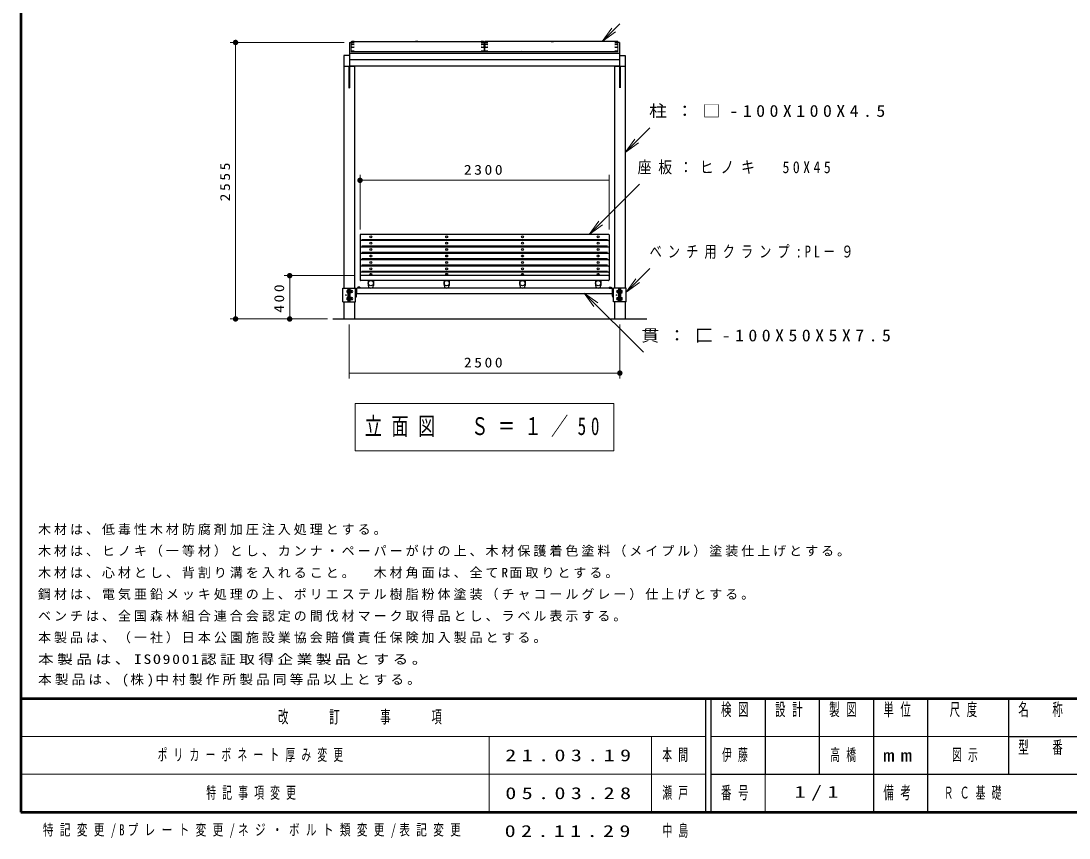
# Model space of a CAD drawing. Units: millimetres on the paper, with parts at other scales. Extents: x -365 to 12, y -38 to 257.
# Drawn here: x -365 to -171.3, y -4.8 to 146.2 of the extents above; entities that cross this region are included whole.
import ezdxf

# ---------------------------------------------------------------- set-up
doc = ezdxf.new("R2010")
doc.units = ezdxf.units.MM
doc.layers.add('LY_1', color=7, linetype='Continuous', lineweight=25)
doc.layers.add('LY_2', color=7, linetype='Continuous', lineweight=13)
doc.styles.add('ＭＳ ゴシック', font='')
doc.styles.get('ＭＳ ゴシック').set_extended_font_data('MS Gothic')

# ---------------------------------------------------------------- blocks, each defined once
blk = doc.blocks.new('open_arrow')
at = {"color": 0, "linetype": 'Continuous', "lineweight": -2}
blk.add_lwpolyline([(7.5, 1.25), (0, 0), (7.5, -1.25)], dxfattribs=at)
blk = doc.blocks.new('filled_dot')
at = {"color": 0, "linetype": 'Continuous', "lineweight": -2, "const_width": 1.25}
blk.add_lwpolyline([(-0.625, 0, 1), (0.625, 0, 1)], format="xyb", close=True, dxfattribs=at)

msp = doc.modelspace()

# ---------------------------------------------------------------- linework, layer by layer
at = {"layer": 'LY_1', "lineweight": 13}
for p, q in [((-254.369, 145.681), (-257.609, 142.441)), ((-257.609, 142.441), (-255.842, 144.916)), ((-257.609, 142.441), (-255.488, 144.562)), ((-255.134, 144.209), (-257.609, 142.441)), ((-305.285, 142.261), (-326.345, 142.261)), ((-325.345, 91.162), (-325.345, 142.261)), ((-253.345, 121.92), (-248.772, 126.493)), ((-302.345, 107.684), (-302.345, 117.784)), ((-302.345, 116.784), (-256.345, 116.784)), ((-256.345, 107.684), (-256.345, 117.784)), ((-260.006, 106.784), (-250.699, 116.09)), ((-256.645, 105.872), (-302.045, 105.872)), ((-256.645, 104.69), (-302.045, 104.69)), ((-256.645, 103.509), (-302.045, 103.509)), ((-256.645, 102.328), (-302.045, 102.328)), ((-256.645, 101.147), (-302.045, 101.147)), ((-303.345, 99.162), (-316.345, 99.162)), ((-315.345, 91.162), (-315.345, 99.162)), ((-256.645, 99.966), (-302.045, 99.966)), ((-253.165, 96.1), (-248.772, 100.493)), ((-260.912, 95.93), (-249.977, 84.995)), ((-308.345, 91.162), (-326.345, 91.162)), ((-304.345, 90.162), (-304.345, 80.162)), ((-304.345, 90.162), (-304.345, 80.162)), ((-254.345, 90.162), (-254.345, 80.162)), ((-254.345, 90.162), (-254.345, 80.162)), ((-254.345, 81.162), (-304.345, 81.162)), ((-254.345, 81.162), (-304.345, 81.162)), ((-303.245, 75.562), (-303.245, 66.762)), ((-255.445, 75.562), (-303.245, 75.562)), ((-255.445, 66.762), (-255.445, 75.562)), ((-303.245, 66.762), (-255.445, 66.762))]:
    msp.add_line(p, q, dxfattribs=at)
at = {"layer": 'LY_1'}
for p, q in [((-304.285, 142.261), (-304.285, 137.971)), ((-304.285, 142.261), (-303.985, 142.261)), ((-254.405, 142.261), (-254.705, 142.261)), ((-254.405, 142.261), (-254.405, 137.971)), ((-305.345, 139.862), (-305.345, 96.821)), ((-304.285, 139.862), (-305.345, 139.862)), ((-304.285, 140.303), (-254.405, 140.303)), ((-254.405, 139.862), (-253.345, 139.862)), ((-253.345, 139.862), (-253.345, 96.821)), ((-305.345, 137.862), (-303.345, 137.862)), ((-304.405, 137.862), (-304.405, 133.862)), ((-304.285, 139.118), (-254.405, 139.118)), ((-304.285, 137.971), (-254.405, 137.971)), ((-304.285, 137.862), (-304.285, 133.862)), ((-303.345, 137.971), (-303.345, 96.821)), ((-255.345, 137.971), (-255.345, 96.821)), ((-255.345, 137.862), (-253.345, 137.862)), ((-254.405, 137.862), (-254.405, 133.862)), ((-254.285, 137.862), (-254.285, 133.862)), ((-304.405, 133.862), (-304.285, 133.862)), ((-302.775, 96.826), (-302.775, 96.872)), ((-302.355, 96.872), (-302.775, 96.872)), ((-302.761, 97.012), (-302.761, 96.872)), ((-302.369, 97.012), (-302.761, 97.012)), ((-302.663, 97.012), (-302.663, 96.872)), ((-302.467, 97.012), (-302.467, 96.872)), ((-302.369, 97.012), (-302.369, 96.872)), ((-302.355, 96.826), (-302.355, 96.872)), ((-300.831, 97.779), (-300.834, 97.313)), ((-300.831, 98.262), (-300.831, 97.776)), ((-299.859, 98.262), (-299.859, 97.776)), ((-299.859, 97.779), (-299.856, 97.313)), ((-286.831, 97.779), (-286.834, 97.313)), ((-286.831, 98.262), (-286.831, 97.776)), ((-285.859, 98.262), (-285.859, 97.776)), ((-285.859, 97.779), (-285.856, 97.313)), ((-272.831, 97.779), (-272.834, 97.313)), ((-272.831, 98.262), (-272.831, 97.776)), ((-271.859, 98.262), (-271.859, 97.776)), ((-271.859, 97.779), (-271.856, 97.313)), ((-258.831, 97.779), (-258.834, 97.313)), ((-258.831, 98.262), (-258.831, 97.776)), ((-257.859, 98.262), (-257.859, 97.776)), ((-257.859, 97.779), (-257.856, 97.313)), ((-256.335, 96.826), (-256.335, 96.872)), ((-256.335, 96.872), (-255.915, 96.872)), ((-256.321, 97.012), (-256.321, 96.872)), ((-256.321, 97.012), (-255.929, 97.012)), ((-256.223, 97.012), (-256.223, 96.872)), ((-256.027, 97.012), (-256.027, 96.872)), ((-255.929, 97.012), (-255.929, 96.872)), ((-255.915, 96.826), (-255.915, 96.872)), ((-305.525, 96.821), (-305.345, 96.821)), ((-305.525, 96.821), (-304.365, 96.821)), ((-305.525, 94.321), (-305.525, 96.821)), ((-304.591, 96.441), (-304.751, 96.441)), ((-304.751, 96.031), (-304.751, 96.411)), ((-304.591, 96.331), (-304.751, 96.331)), ((-304.591, 96.112), (-304.751, 96.112)), ((-304.591, 96.002), (-304.751, 96.002)), ((-304.591, 95.141), (-304.751, 95.141)), ((-304.751, 94.702), (-304.751, 95.141)), ((-304.591, 95.031), (-304.751, 95.031)), ((-304.591, 95.981), (-304.591, 96.461)), ((-304.545, 96.461), (-304.591, 96.461)), ((-304.545, 95.981), (-304.591, 95.981)), ((-304.545, 95.161), (-304.591, 95.161)), ((-304.591, 94.681), (-304.591, 95.161)), ((-304.545, 94.321), (-304.545, 96.821)), ((-304.365, 94.321), (-304.365, 96.821)), ((-304.325, 96.821), (-303.165, 96.821)), ((-304.325, 94.321), (-304.325, 96.821)), ((-304.145, 94.321), (-304.145, 96.821)), ((-304.099, 96.461), (-304.145, 96.461)), ((-304.099, 95.981), (-304.145, 95.981)), ((-304.099, 95.161), (-304.145, 95.161)), ((-304.099, 95.981), (-304.099, 96.461)), ((-303.899, 96.441), (-304.099, 96.441)), ((-303.899, 96.331), (-304.099, 96.331)), ((-303.899, 96.112), (-304.099, 96.112)), ((-303.899, 96.002), (-304.099, 96.002)), ((-304.099, 94.681), (-304.099, 95.161)), ((-303.899, 95.141), (-304.099, 95.141)), ((-303.899, 95.031), (-304.099, 95.031)), ((-303.899, 96.002), (-303.899, 96.441)), ((-303.899, 94.702), (-303.899, 95.141)), ((-303.165, 96.821), (-303.345, 96.821)), ((-303.165, 94.321), (-303.165, 96.821)), ((-302.965, 96.721), (-303.165, 96.721)), ((-303.105, 95.221), (-303.165, 95.221)), ((-302.985, 95.341), (-302.985, 96.371)), ((-302.965, 95.821), (-302.965, 96.821)), ((-255.725, 96.821), (-302.965, 96.821)), ((-255.725, 95.821), (-302.965, 95.821)), ((-255.725, 96.821), (-256.54, 96.821)), ((-255.725, 95.821), (-255.725, 96.821)), ((-255.725, 96.721), (-255.525, 96.721)), ((-255.705, 95.341), (-255.705, 96.371)), ((-255.585, 95.221), (-255.525, 95.221)), ((-255.585, 95.221), (-255.525, 95.221)), ((-255.525, 94.321), (-255.525, 96.821)), ((-254.365, 96.821), (-255.525, 96.821)), ((-255.525, 94.421), (-255.525, 96.821)), ((-254.791, 96.441), (-254.591, 96.441)), ((-254.791, 96.002), (-254.791, 96.441)), ((-254.791, 96.331), (-254.591, 96.331)), ((-254.791, 96.112), (-254.591, 96.112)), ((-254.791, 96.002), (-254.591, 96.002)), ((-254.791, 95.141), (-254.591, 95.141)), ((-254.791, 94.702), (-254.791, 95.141)), ((-254.791, 95.031), (-254.591, 95.031)), ((-254.591, 95.981), (-254.591, 96.461)), ((-254.591, 96.461), (-254.545, 96.461)), ((-254.591, 95.981), (-254.545, 95.981)), ((-254.591, 95.161), (-254.545, 95.161)), ((-254.591, 94.681), (-254.591, 95.161)), ((-254.545, 94.321), (-254.545, 96.821)), ((-254.365, 94.321), (-254.365, 96.821)), ((-253.165, 96.821), (-254.325, 96.821)), ((-254.325, 94.321), (-254.325, 96.821)), ((-254.145, 94.321), (-254.145, 96.821)), ((-254.145, 96.461), (-254.099, 96.461)), ((-254.145, 95.981), (-254.099, 95.981)), ((-254.145, 95.161), (-254.099, 95.161)), ((-254.099, 95.981), (-254.099, 96.461)), ((-254.099, 96.441), (-253.939, 96.441)), ((-254.099, 96.331), (-253.939, 96.331)), ((-254.099, 96.112), (-253.939, 96.112)), ((-254.099, 96.002), (-253.939, 96.002)), ((-254.099, 94.681), (-254.099, 95.161)), ((-254.099, 95.141), (-253.939, 95.141)), ((-254.099, 95.031), (-253.939, 95.031)), ((-253.939, 96.031), (-253.939, 96.411)), ((-253.939, 94.702), (-253.939, 95.141)), ((-253.165, 94.321), (-253.165, 96.821)), ((-253.165, 94.421), (-253.165, 96.821)), ((-305.525, 94.321), (-304.365, 94.321)), ((-305.345, 94.321), (-305.345, 91.162)), ((-304.591, 94.812), (-304.751, 94.812)), ((-304.591, 94.702), (-304.751, 94.702)), ((-304.545, 94.681), (-304.591, 94.681)), ((-304.325, 94.321), (-303.165, 94.321)), ((-304.099, 94.681), (-304.145, 94.681)), ((-303.899, 94.812), (-304.099, 94.812)), ((-303.899, 94.702), (-304.099, 94.702)), ((-303.345, 94.321), (-303.345, 91.162)), ((-254.365, 94.321), (-255.525, 94.321)), ((-255.345, 94.321), (-255.345, 91.162)), ((-254.791, 94.812), (-254.591, 94.812)), ((-254.791, 94.702), (-254.591, 94.702)), ((-254.591, 94.681), (-254.545, 94.681)), ((-253.165, 94.321), (-254.325, 94.321)), ((-254.145, 94.681), (-254.099, 94.681)), ((-254.099, 94.812), (-253.939, 94.812)), ((-254.099, 94.702), (-253.939, 94.702)), ((-253.345, 94.321), (-253.345, 91.162)), ((-307.345, 91.162), (-249.345, 91.162))]:
    msp.add_line(p, q, dxfattribs=at)
at = {"layer": 'LY_1', "color": 4}
for p, q in [((-303.985, 142.441), (-279.395, 142.441)), ((-254.705, 142.441), (-279.295, 142.441)), ((-254.705, 140.527), (-303.985, 140.527)), ((-302.345, 106.684), (-302.345, 98.362)), ((-256.445, 106.784), (-302.245, 106.784)), ((-256.345, 106.684), (-256.345, 98.362)), ((-256.445, 105.635), (-302.245, 105.635)), ((-256.445, 104.454), (-302.245, 104.454)), ((-256.445, 103.273), (-302.245, 103.273)), ((-256.445, 102.092), (-302.245, 102.092)), ((-256.445, 100.91), (-302.245, 100.91)), ((-256.445, 99.796), (-302.245, 99.796)), ((-256.445, 99.162), (-302.245, 99.162)), ((-256.445, 98.262), (-302.245, 98.262))]:
    msp.add_line(p, q, dxfattribs=at)
at = {"layer": 'LY_1', "color": 4, "lineweight": 13}
for p, q in [((-303.985, 142.441), (-303.985, 140.527)), ((-279.395, 142.441), (-279.395, 140.527)), ((-279.295, 142.441), (-279.295, 140.527)), ((-254.705, 142.441), (-254.705, 140.527))]:
    msp.add_line(p, q, dxfattribs=at)
at = {"layer": 'LY_1', "color": 4}
for centre in [(-300.345, 97.776), (-286.345, 97.776), (-272.345, 97.776), (-258.345, 97.776)]:
    msp.add_circle(centre, 0.486, dxfattribs=at)
at = {"layer": 'LY_1'}
for centre in [(-304.945, 95.571), (-254.945, 95.571)]:
    msp.add_circle(centre, 0.06, dxfattribs=at)
at = {"layer": 'LY_1', "color": 4}
for centre, radius, start, end in [((-302.245, 106.684), 0.1, 90.00002, 180), ((-256.445, 106.684), 0.1, 0.00004, 90.00002), ((-302.245, 105.535), 0.1, 90.00002, 180), ((-256.445, 105.535), 0.1, 0.00004, 90.00002), ((-302.245, 104.354), 0.1, 90.00002, 180), ((-302.245, 103.173), 0.1, 90.00002, 180), ((-256.445, 104.354), 0.1, 0.00004, 90.00002), ((-256.445, 103.173), 0.1, 0.00004, 90.00002), ((-302.245, 101.992), 0.1, 90.00002, 180), ((-302.245, 100.81), 0.1, 90.00002, 180), ((-256.445, 101.992), 0.1, 0.00004, 90.00002), ((-256.445, 100.81), 0.1, 0.00004, 90.00002), ((-302.245, 99.696), 0.1, 90.00002, 180), ((-302.245, 99.062), 0.1, 90.00002, 180), ((-256.445, 99.696), 0.1, 0.00004, 90.00002), ((-256.445, 99.062), 0.1, 0.00004, 90.00002), ((-302.245, 98.362), 0.1, 180.00001, 269.99997), ((-300.345, 97.31), 0.489, 179.65233, 0.34767), ((-286.345, 97.31), 0.489, 179.65233, 0.34767), ((-272.345, 97.31), 0.489, 179.65233, 0.34767), ((-258.345, 97.31), 0.489, 179.65233, 0.34767), ((-256.445, 98.362), 0.1, 270.00005, 0.00004)]:
    msp.add_arc(centre, radius, start, end, dxfattribs=at)
at = {"layer": 'LY_1'}
for centre, radius, start, end in [((-303.899, 96.221), 0.194, 270, 90), ((-303.899, 94.921), 0.194, 270, 90), ((-303.105, 95.341), 0.12, 270, 0.00001), ((-302.815, 96.371), 0.17, 151.92752, 180), ((-255.875, 96.371), 0.17, 360, 28.07248), ((-255.585, 95.341), 0.12, 180.00001, 270), ((-254.791, 96.221), 0.194, 89.99997, 269.99995), ((-254.791, 94.921), 0.194, 89.99997, 269.99995)]:
    msp.add_arc(centre, radius, start, end, dxfattribs=at)
for centre, major_axis, ratio in [((-303.635, 142.419), (0.22, 0), 0.016436), ((-303.635, 142.246), (0.22, 0), 0.049268), ((-303.635, 141.899), (0.22, 0), 0.081981), ((-303.635, 141.38), (-0.22, 0), 0.11469), ((-291.865, 142.421), (0.22, 0), 0.016436), ((-279.745, 142.419), (-0.22, 0), 0.016436), ((-279.745, 142.246), (-0.22, 0), 0.049268), ((-279.745, 141.899), (-0.22, 0), 0.081981), ((-279.745, 141.38), (0.22, 0), 0.11469), ((-278.945, 142.419), (0.22, 0), 0.016436), ((-278.945, 142.246), (0.22, 0), 0.049268), ((-278.945, 141.899), (0.22, 0), 0.081981), ((-278.945, 141.38), (-0.22, 0), 0.11469), ((-266.825, 142.421), (0.22, 0), 0.016436), ((-255.055, 142.419), (-0.22, 0), 0.016436), ((-255.055, 142.246), (-0.22, 0), 0.049268), ((-255.055, 141.899), (-0.22, 0), 0.081981), ((-255.055, 141.38), (0.22, 0), 0.11469), ((-303.635, 140.688), (-0.22, 0), 0.14724), ((-302.785, 140.581), (-0.22, 0), 0.151699), ((-297.145, 140.581), (-0.22, 0), 0.151686), ((-291.505, 140.581), (-0.22, 0), 0.151686), ((-285.865, 140.581), (-0.22, 0), 0.151686), ((-280.225, 140.581), (-0.22, 0), 0.151686), ((-279.745, 140.688), (0.22, 0), 0.14724), ((-278.945, 140.688), (-0.22, 0), 0.14724), ((-278.465, 140.581), (0.22, 0), 0.151686), ((-272.825, 140.581), (0.22, 0), 0.151686), ((-267.185, 140.581), (0.22, 0), 0.151686), ((-261.545, 140.581), (0.22, 0), 0.151686), ((-255.905, 140.581), (0.22, 0), 0.151699), ((-255.055, 140.688), (0.22, 0), 0.14724), ((-300.345, 106.34), (-0.18, 0), 0.984256), ((-286.345, 106.34), (-0.18, 0), 0.984174), ((-272.345, 106.34), (-0.18, 0), 0.984256), ((-258.345, 106.34), (-0.18, 0), 0.984174), ((-300.345, 105.159), (-0.18, 0), 0.984256), ((-286.345, 105.159), (-0.18, 0), 0.984174), ((-272.345, 105.159), (-0.18, 0), 0.984256), ((-258.345, 105.159), (-0.18, 0), 0.984174), ((-300.345, 103.978), (-0.18, 0), 0.984256), ((-300.345, 102.797), (-0.18, 0), 0.984234), ((-286.345, 103.978), (-0.18, 0), 0.984174), ((-286.345, 102.797), (-0.18, 0), 0.984152), ((-272.345, 103.978), (-0.18, 0), 0.984256), ((-272.345, 102.797), (-0.18, 0), 0.984234), ((-258.345, 103.978), (-0.18, 0), 0.984174), ((-258.345, 102.797), (-0.18, 0), 0.984152), ((-300.345, 101.615), (-0.18, 0), 0.984256), ((-286.345, 101.615), (-0.18, 0), 0.984174), ((-272.345, 101.615), (-0.18, 0), 0.984256), ((-258.345, 101.615), (-0.18, 0), 0.984174), ((-300.345, 100.434), (-0.18, 0), 0.984256), ((-300.345, 99.431), (-0.18, 0), 0.808975), ((-286.345, 100.434), (-0.18, 0), 0.984174), ((-286.345, 99.431), (-0.18, 0), 0.808908), ((-272.345, 100.434), (-0.18, 0), 0.984256), ((-272.345, 99.431), (-0.18, 0), 0.808975), ((-258.345, 100.434), (-0.18, 0), 0.984174), ((-258.345, 99.431), (-0.18, 0), 0.808908)]:
    msp.add_ellipse(centre, major_axis=major_axis, ratio=ratio, dxfattribs=at)
at = {"layer": 'LY_2', "lineweight": 50}
for p, q in [((-365, 257), (-365, 0)), ((-365, 21), (0, 21)), ((-365, 0), (0, 0))]:
    msp.add_line(p, q, dxfattribs=at)
at = {"layer": 'LY_2', "color": 211, "lineweight": 25}
for p, q in [((-238.5, 21), (-238.5, 0)), ((-237.5, 21), (-237.5, 0)), ((-227.5, 21), (-227.5, 7)), ((-217.5, 21), (-217.5, 7)), ((-207.5, 21), (-207.5, 0)), ((-197.5, 21), (-197.5, 7)), ((-182.5, 21), (-182.5, 7)), ((-182.5, 14), (-70, 14)), ((-237.5, 7), (0, 7))]:
    msp.add_line(p, q, dxfattribs=at)
at = {"layer": 'LY_2'}
for p, q in [((-365, 14), (-238.5, 14)), ((-278.5, 14), (-278.5, 0)), ((-248.5, 14), (-248.5, 0)), ((-237.5, 14), (-182.5, 14)), ((-365, 7), (-238.5, 7)), ((-227.5, 7), (-227.5, 0))]:
    msp.add_line(p, q, dxfattribs=at)
at = {"layer": 'LY_2', "lineweight": 25}
msp.add_line((-197.5, 7), (-197.5, 0), dxfattribs=at)

# ---------------------------------------------------------------- block references
at = {"layer": 'LY_1', "lineweight": 13}
for name, p, xscale, yscale, rotation in [('open_arrow', (-254.369, 145.681), 0.001, 0.001, 225), ('filled_dot', (-325.345, 142.261), 0.4, 0.4, 270), ('open_arrow', (-253.345, 121.92), 0.4, 0.4, 45), ('open_arrow', (-260.006, 106.784), 0.4, 0.4, 45), ('filled_dot', (-315.345, 99.162), 0.4, 0.4, 270), ('open_arrow', (-253.165, 96.1), 0.4, 0.4, 45), ('open_arrow', (-260.912, 95.93), 0.4, 0.4, 315), ('filled_dot', (-325.345, 91.162), 0.4, 0.4, 90), ('filled_dot', (-315.345, 91.162), 0.4, 0.4, 90), ('filled_dot', (-254.345, 81.162), 0.4, 0.4, 180), ('filled_dot', (-254.345, 81.162), 0.4, 0.4, 180)]:
    msp.add_blockref(name, p, dxfattribs=dict(at, xscale=xscale, yscale=yscale, rotation=rotation))
at = {"layer": 'LY_1', "lineweight": 13, "xscale": 0.4, "yscale": 0.4}
msp.add_blockref('filled_dot', (-302.345, 116.784), dxfattribs=at)

# ---------------------------------------------------------------- texts
at = {"layer": 'LY_1', "style": 'ＭＳ ゴシック'}
for s, insert, char_height, attachment_point in [('\\T1.5;\\W1.1;柱：□-100X100X4.5', (-248.941, 129.493), 2.199, 4), ('\\T1.5;\\W0.85;座板：ヒノキ\u300050X45', (-251.056, 119.09), 2.199, 4), ('\\T1.33;\\W1.15;2300', (-279.345, 117.784), 1.833, 8), ('\\T1.5;\\W0.75;ベンチ用クランプ:PL－９', (-248.843, 103.493), 2.199, 4), ('\\T1.5;\\W1.1;貫：匚-100X50X5X7.5', (-250.379, 87.995), 2.199, 4), ('\\T1.33;\\W1.15;2500', (-279.345, 82.162), 1.833, 8), ('\\T1.33;\\W1.15;2500', (-279.345, 82.162), 1.833, 8), ('\\T1.56;\\W0.7;立面図\u3000Ｓ＝１／50', (-279.345, 71.162), 3.299, 5), ('\\T1.23;木材は、低毒性木材防腐剤加圧注入処理とする。', (-361.842, 51.196), 1.76, 7), ('\\T1.23;木材は、ヒノキ（一等材）とし、カンナ・ペーパーがけの上、木材保護着色塗料（メイプル）塗装仕上げとする。', (-361.842, 47.196), 1.76, 7), ('\\T1.23;木材は、心材とし、背割り溝を入れること。\u3000木材角面は、全てR面取りとする。', (-361.842, 43.196), 1.76, 7), ('\\T1.23;鋼材は、電気亜鉛メッキ処理の上、ポリエステル樹脂粉体塗装（チャコールグレー）仕上げとする。', (-361.842, 39.196), 1.76, 7), ('\\T1.23;ベンチは、全国森林組合連合会認定の間伐材マーク取得品とし、ラベル表示する。', (-361.842, 35.196), 1.76, 7), ('\\T1.23;本製品は、（一社）日本公園施設業協会賠償責任保険加入製品とする。', (-361.842, 31.196), 1.76, 7), ('\\T1.23;\\W1.2;本製品は、ISO9001認証取得企業製品とする。', (-361.842, 27.196), 1.76, 7), ('\\T1.23;\\W1.05;本製品は、(株)中村製作所製品同等品以上とする。', (-361.842, 23.196), 1.76, 7), ('\\T1.64;\\W0.6;ポリカーボネート厚み変更', (-339.75, 10.5), 2.199, 4), ('\\T1.64;\\W0.6;本間', (-246.5, 10.5), 2.199, 4), ('\\T1.64;\\W0.6;伊藤', (-232.5, 10.5), 2.199, 5), ('\\T1.64;\\W0.6;高橋', (-212.5, 10.5), 2.199, 5), ('\\T1.64;\\W0.6;図示', (-190, 10.5), 2.199, 5), ('\\T1.5;\\W1.35;21.03.19', (-275.5, 10.5), 2.199, 4), ('\\T1.64;\\W0.6;特記事項変更', (-330.75, 3.5), 2.199, 4), ('\\T1.5;\\W1.35;05.03.28', (-275.5, 3.5), 2.199, 4), ('\\T1.64;\\W0.6;瀬戸', (-246.5, 3.5), 2.199, 4), ('\\T1.5;\\W1.35;1/1', (-217.5, 3.5), 2.199, 5), ('\\T1.64;\\W0.6;ＲＣ基礎', (-194.5, 3.5), 2.199, 4), ('\\T1.6;\\W0.7;特記変更/Bプレート変更/ネジ・ボルト類変更/表記変更', (-321.75, -3.5), 2.053, 5), ('\\T1.5;\\W1.35;02.11.29', (-263.5, -3.5), 2.199, 5), ('\\T1.64;\\W0.6;中島', (-243.5, -3.5), 2.199, 5)]:
    msp.add_mtext(s, dxfattribs=dict(at, insert=insert, char_height=char_height, attachment_point=attachment_point))
at = {"layer": 'LY_1', "char_height": 1.833, "attachment_point": 8, "rotation": 90, "style": 'ＭＳ ゴシック'}
for s, insert in [('\\T1.33;\\W1.15;2555', (-326.345, 116.712)), ('\\T1.33;\\W1.15;400', (-316.345, 95.162))]:
    msp.add_mtext(s, dxfattribs=dict(at, insert=insert))
at = {"layer": 'LY_2', "color": 4, "char_height": 2.346, "style": 'ＭＳ ゴシック'}
for s, insert, attachment_point in [('\\T1.64;\\W0.6;検図', (-232.5, 20.167), 2), ('\\T1.64;\\W0.6;設計', (-222.5, 20.167), 2), ('\\T1.64;\\W0.6;製図', (-212.5, 20.167), 2), ('\\T1.64;\\W0.6;単位', (-202.5, 20.167), 2), ('\\T1.64;\\W0.6;尺度', (-190.25, 20.167), 2), ('\\T1.64;\\W0.6;名\u3000称', (-176, 20.167), 2), ('\\T1.64;\\W0.6;改\u3000\u3000訂\u3000\u3000事\u3000\u3000項', (-301.75, 17.5), 5), ('\\T1.64;\\W0.6;型\u3000番', (-176, 13.167), 2), ('\\T1.5;\\W1.35;mm', (-202.5, 10.5), 5), ('\\T1.64;\\W0.6;番号', (-232.5, 3.5), 5), ('\\T1.64;\\W0.6;備考', (-202.5, 3.5), 5)]:
    msp.add_mtext(s, dxfattribs=dict(at, insert=insert, attachment_point=attachment_point))

doc.saveas('drawing.dxf')
